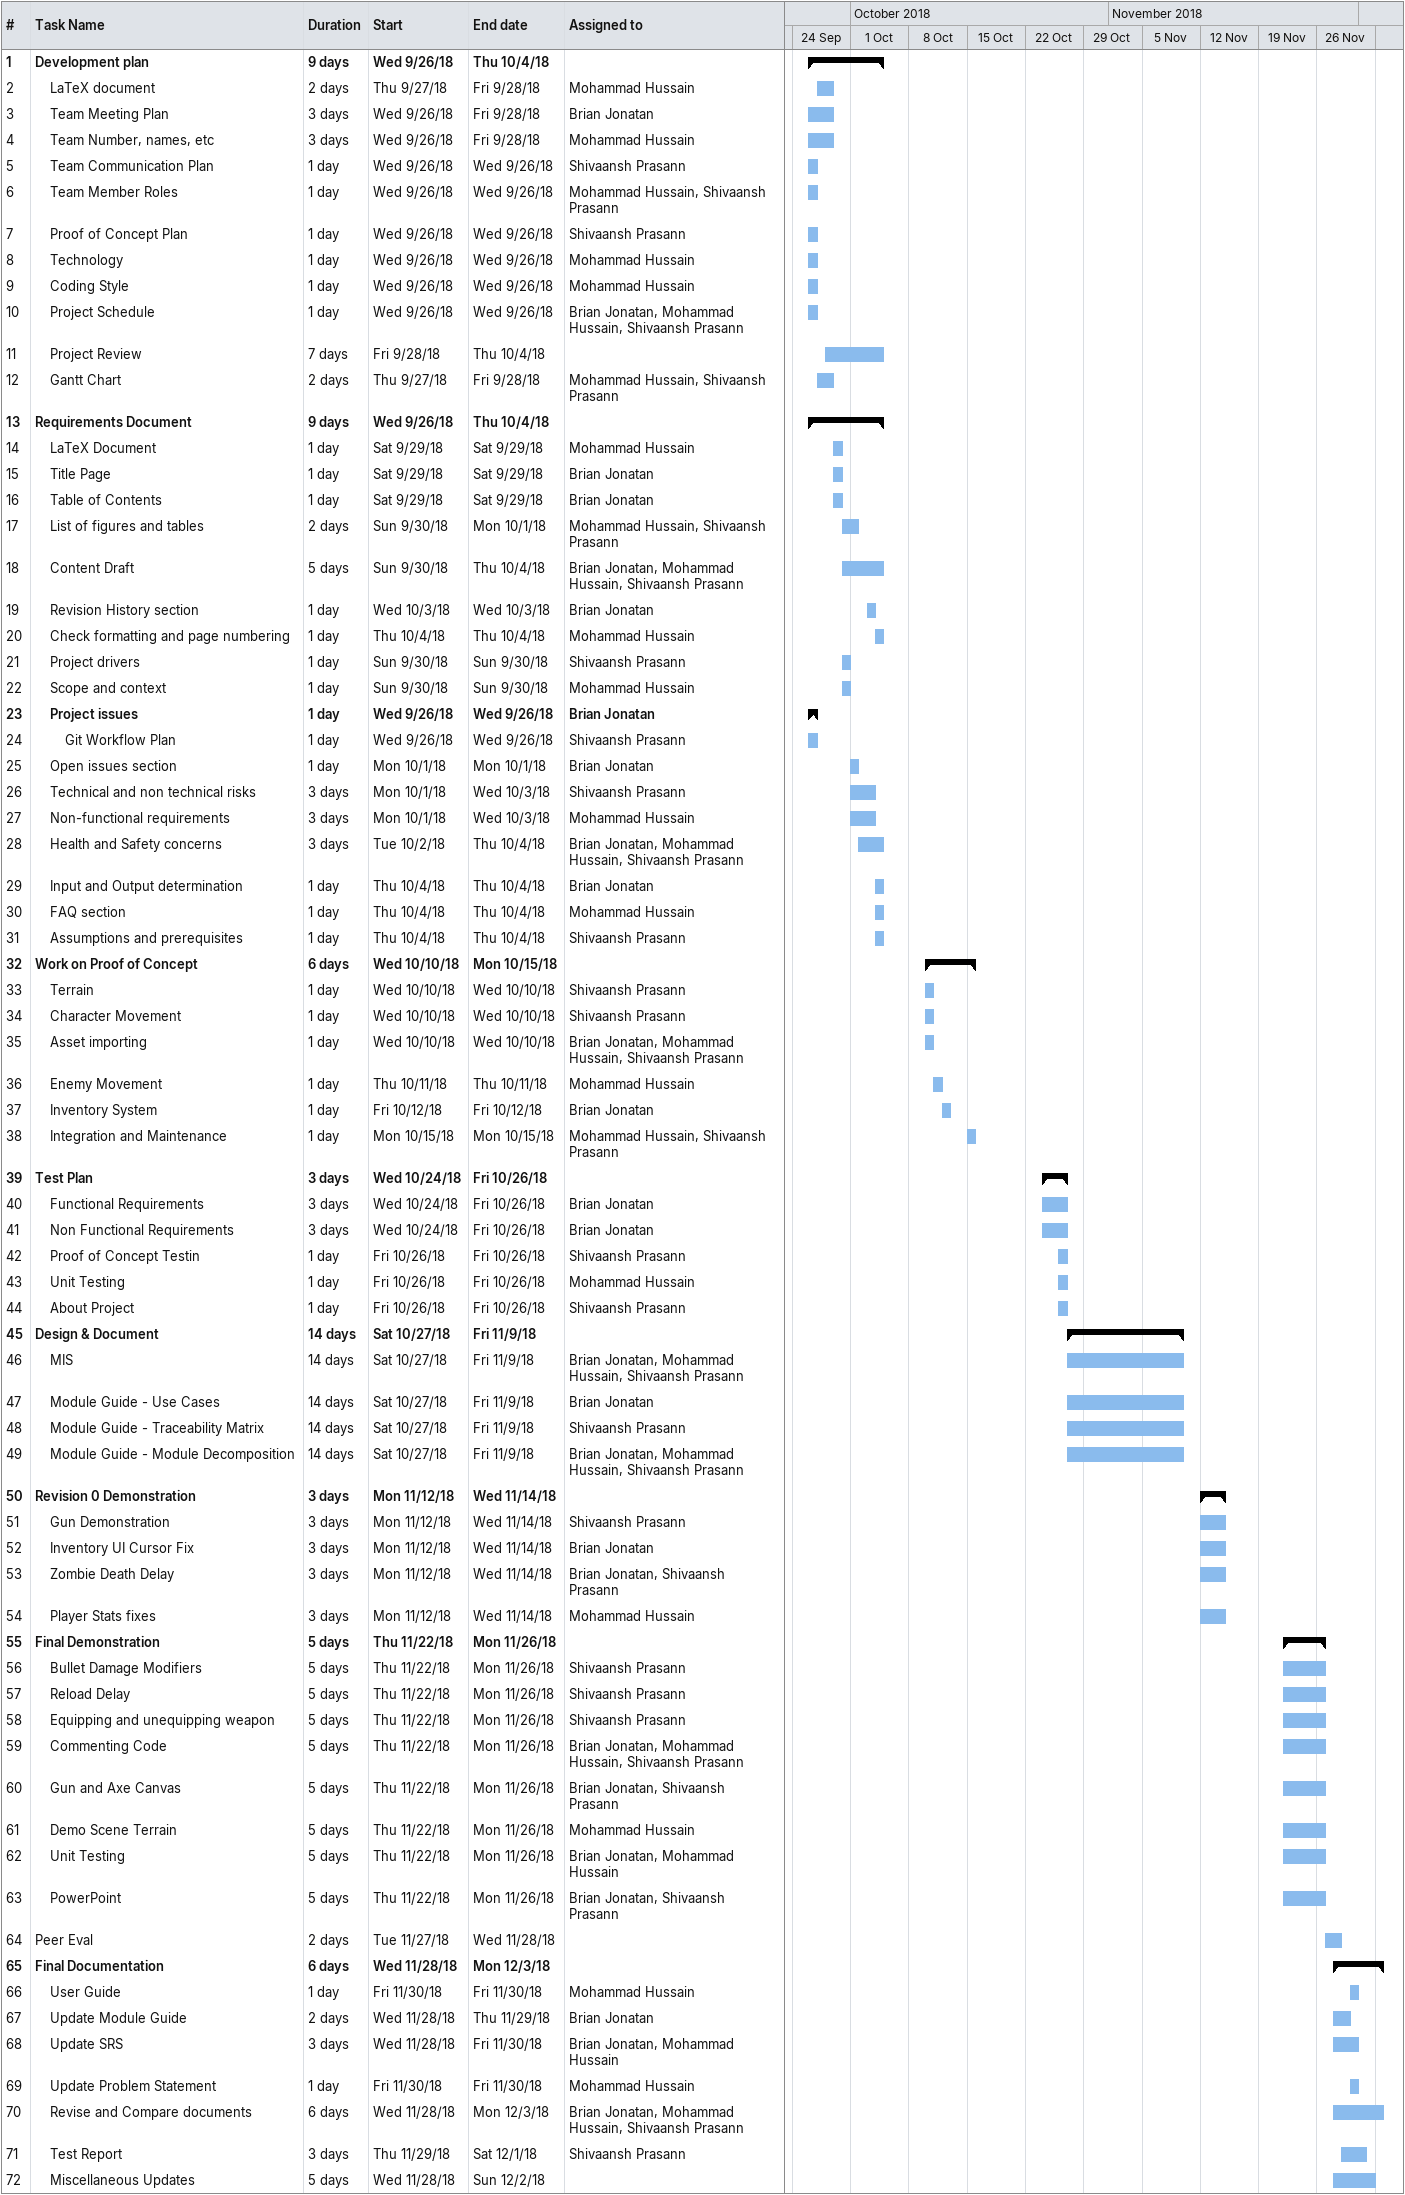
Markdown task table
| ID | Level | Task | Duration | Start | Finish | Resources |
|---|---|---|---|---|---|---|
| 1 | 1 | **Development plan** | 9d | 2018-09-26 | 2018-10-04 |  |
| 2 | 2 | LaTeX document | 2d | 2018-09-27 | 2018-09-28 | Mohammad Hussain |
| 3 | 2 | Team Meeting Plan | 3d | 2018-09-26 | 2018-09-28 | Brian Jonatan |
| 4 | 2 | Team Number, names, etc | 3d | 2018-09-26 | 2018-09-28 | Mohammad Hussain |
| 5 | 2 | Team Communication Plan | 1d | 2018-09-26 | 2018-09-26 | Shivaansh Prasann |
| 6 | 2 | Team Member Roles | 1d | 2018-09-26 | 2018-09-26 | Mohammad Hussain, Shivaansh Prasann |
| 7 | 2 | Proof of Concept Plan | 1d | 2018-09-26 | 2018-09-26 | Shivaansh Prasann |
| 8 | 2 | Technology | 1d | 2018-09-26 | 2018-09-26 | Mohammad Hussain |
| 9 | 2 | Coding Style | 1d | 2018-09-26 | 2018-09-26 | Mohammad Hussain |
| 10 | 2 | Project Schedule | 1d | 2018-09-26 | 2018-09-26 | Brian Jonatan, Mohammad Hussain, Shivaansh Prasann |
| 11 | 2 | Project Review | 7d | 2018-09-28 | 2018-10-04 |  |
| 12 | 2 | Gantt Chart | 2d | 2018-09-27 | 2018-09-28 | Mohammad Hussain, Shivaansh Prasann |
| 13 | 1 | **Requirements Document** | 9d | 2018-09-26 | 2018-10-04 |  |
| 14 | 2 | LaTeX Document | 1d | 2018-09-29 | 2018-09-29 | Mohammad Hussain |
| 15 | 2 | Title Page | 1d | 2018-09-29 | 2018-09-29 | Brian Jonatan |
| 16 | 2 | Table of Contents | 1d | 2018-09-29 | 2018-09-29 | Brian Jonatan |
| 17 | 2 | List of figures and tables | 2d | 2018-09-30 | 2018-10-01 | Mohammad Hussain, Shivaansh Prasann |
| 18 | 2 | Content Draft | 5d | 2018-09-30 | 2018-10-04 | Brian Jonatan, Mohammad Hussain, Shivaansh Prasann |
| 19 | 2 | Revision History section | 1d | 2018-10-03 | 2018-10-03 | Brian Jonatan |
| 20 | 2 | Check formatting and page numbering | 1d | 2018-10-04 | 2018-10-04 | Mohammad Hussain |
| 21 | 2 | Project drivers | 1d | 2018-09-30 | 2018-09-30 | Shivaansh Prasann |
| 22 | 2 | Scope and context | 1d | 2018-09-30 | 2018-09-30 | Mohammad Hussain |
| 23 | 2 | **Project issues** | 1d | 2018-09-26 | 2018-09-26 | Brian Jonatan |
| 24 | 3 | Git Workflow Plan | 1d | 2018-09-26 | 2018-09-26 | Shivaansh Prasann |
| 25 | 2 | Open issues section | 1d | 2018-10-01 | 2018-10-01 | Brian Jonatan |
| 26 | 2 | Technical and non technical risks | 3d | 2018-10-01 | 2018-10-03 | Shivaansh Prasann |
| 27 | 2 | Non-functional requirements | 3d | 2018-10-01 | 2018-10-03 | Mohammad Hussain |
| 28 | 2 | Health and Safety concerns | 3d | 2018-10-02 | 2018-10-04 | Brian Jonatan, Mohammad Hussain, Shivaansh Prasann |
| 29 | 2 | Input and Output determination | 1d | 2018-10-04 | 2018-10-04 | Brian Jonatan |
| 30 | 2 | FAQ section | 1d | 2018-10-04 | 2018-10-04 | Mohammad Hussain |
| 31 | 2 | Assumptions and prerequisites | 1d | 2018-10-04 | 2018-10-04 | Shivaansh Prasann |
| 32 | 1 | **Work on Proof of Concept** | 6d | 2018-10-10 | 2018-10-15 |  |
| 33 | 2 | Terrain | 1d | 2018-10-10 | 2018-10-10 | Shivaansh Prasann |
| 34 | 2 | Character Movement | 1d | 2018-10-10 | 2018-10-10 | Shivaansh Prasann |
| 35 | 2 | Asset importing | 1d | 2018-10-10 | 2018-10-10 | Brian Jonatan, Mohammad Hussain, Shivaansh Prasann |
| 36 | 2 | Enemy Movement | 1d | 2018-10-11 | 2018-10-11 | Mohammad Hussain |
| 37 | 2 | Inventory System | 1d | 2018-10-12 | 2018-10-12 | Brian Jonatan |
| 38 | 2 | Integration and Maintenance | 1d | 2018-10-15 | 2018-10-15 | Mohammad Hussain, Shivaansh Prasann |
| 39 | 1 | **Test Plan** | 3d | 2018-10-24 | 2018-10-26 |  |
| 40 | 2 | Functional Requirements | 3d | 2018-10-24 | 2018-10-26 | Brian Jonatan |
| 41 | 2 | Non Functional Requirements | 3d | 2018-10-24 | 2018-10-26 | Brian Jonatan |
| 42 | 2 | Proof of Concept Testin | 1d | 2018-10-26 | 2018-10-26 | Shivaansh Prasann |
| 43 | 2 | Unit Testing | 1d | 2018-10-26 | 2018-10-26 | Mohammad Hussain |
| 44 | 2 | About Project | 1d | 2018-10-26 | 2018-10-26 | Shivaansh Prasann |
| 45 | 1 | **Design & Document** | 14d | 2018-10-27 | 2018-11-09 |  |
| 46 | 2 | MIS | 14d | 2018-10-27 | 2018-11-09 | Brian Jonatan, Mohammad Hussain, Shivaansh Prasann |
| 47 | 2 | Module Guide - Use Cases | 14d | 2018-10-27 | 2018-11-09 | Brian Jonatan |
| 48 | 2 | Module Guide - Traceability Matrix | 14d | 2018-10-27 | 2018-11-09 | Shivaansh Prasann |
| 49 | 2 | Module Guide - Module Decomposition | 14d | 2018-10-27 | 2018-11-09 | Brian Jonatan, Mohammad Hussain, Shivaansh Prasann |
| 50 | 1 | **Revision 0 Demonstration** | 3d | 2018-11-12 | 2018-11-14 |  |
| 51 | 2 | Gun Demonstration | 3d | 2018-11-12 | 2018-11-14 | Shivaansh Prasann |
| 52 | 2 | Inventory UI Cursor Fix | 3d | 2018-11-12 | 2018-11-14 | Brian Jonatan |
| 53 | 2 | Zombie Death Delay | 3d | 2018-11-12 | 2018-11-14 | Brian Jonatan, Shivaansh Prasann |
| 54 | 2 | Player Stats fixes | 3d | 2018-11-12 | 2018-11-14 | Mohammad Hussain |
| 55 | 1 | **Final Demonstration** | 5d | 2018-11-22 | 2018-11-26 |  |
| 56 | 2 | Bullet Damage Modifiers | 5d | 2018-11-22 | 2018-11-26 | Shivaansh Prasann |
| 57 | 2 | Reload Delay | 5d | 2018-11-22 | 2018-11-26 | Shivaansh Prasann |
| 58 | 2 | Equipping and unequipping weapon | 5d | 2018-11-22 | 2018-11-26 | Shivaansh Prasann |
| 59 | 2 | Commenting Code | 5d | 2018-11-22 | 2018-11-26 | Brian Jonatan, Mohammad Hussain, Shivaansh Prasann |
| 60 | 2 | Gun and Axe Canvas | 5d | 2018-11-22 | 2018-11-26 | Brian Jonatan, Shivaansh Prasann |
| 61 | 2 | Demo Scene Terrain | 5d | 2018-11-22 | 2018-11-26 | Mohammad Hussain |
| 62 | 2 | Unit Testing | 5d | 2018-11-22 | 2018-11-26 | Brian Jonatan, Mohammad Hussain |
| 63 | 2 | PowerPoint | 5d | 2018-11-22 | 2018-11-26 | Brian Jonatan, Shivaansh Prasann |
| 64 | 1 | Peer Eval | 2d | 2018-11-27 | 2018-11-28 |  |
| 65 | 1 | **Final Documentation** | 6d | 2018-11-28 | 2018-12-03 |  |
| 66 | 2 | User Guide | 1d | 2018-11-30 | 2018-11-30 | Mohammad Hussain |
| 67 | 2 | Update Module Guide | 2d | 2018-11-28 | 2018-11-29 | Brian Jonatan |
| 68 | 2 | Update SRS | 3d | 2018-11-28 | 2018-11-30 | Brian Jonatan, Mohammad Hussain |
| 69 | 2 | Update Problem Statement | 1d | 2018-11-30 | 2018-11-30 | Mohammad Hussain |
| 70 | 2 | Revise and Compare documents | 6d | 2018-11-28 | 2018-12-03 | Brian Jonatan, Mohammad Hussain, Shivaansh Prasann |
| 71 | 2 | Test Report | 3d | 2018-11-29 | 2018-12-01 | Shivaansh Prasann |
| 72 | 2 | Miscellaneous Updates | 5d | 2018-11-28 | 2018-12-02 |  |
